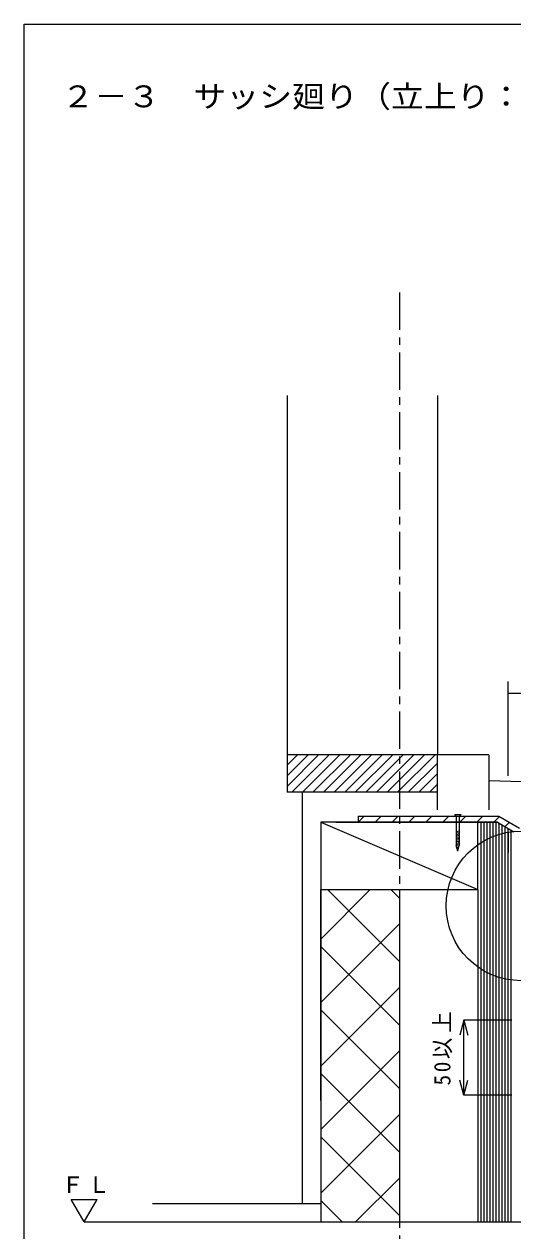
# Model space of a CAD drawing. Units: millimetres, scale not verified, with parts at other scales. Extents: x -456 to 444, y -620 to 665.
# Drawn here: x -456 to -129, y -141 to 665 of the extents above; entities that cross this region are included whole.
import ezdxf
from ezdxf.enums import TextEntityAlignment as Align

# ---------------------------------------------------------------- set-up
doc = ezdxf.new("R2010")
doc.units = ezdxf.units.MM
doc.header["$LTSCALE"] = 5
doc.linetypes.add('CHAIN1', pattern=[8, 5, -1, 1, -1])
for name, color, linetype in [('0-0_境界寸法', 7, 'Continuous'), ('A-0', 4, 'Continuous'), ('F-0', 2, 'Continuous')]:
    doc.layers.add(name, color=color, linetype=linetype)
doc.styles.add('ＭＳ ゴシック', font='')
doc.styles.get('ＭＳ ゴシック').set_extended_font_data('MS Gothic')

msp = doc.modelspace()

# ---------------------------------------------------------------- linework, layer by layer
at = {"layer": '0-0_境界寸法'}
for p, q in [((-415.5, -134.738), (-424.16, -119.738)), ((-424.16, -119.738), (-406.84, -119.738)), ((-415.5, -134.738), (-406.84, -119.738))]:
    msp.add_line(p, q, dxfattribs=at)
at = {"layer": 'A-0', "linetype": 'CHAIN1'}
msp.add_line((-205.023, 486.201), (-205.023, -295.475), dxfattribs=at)
at = {"layer": 'A-0'}
for p, q in [((-280.023, 417.295), (-280.023, 177.262)), ((-179.523, 417.295), (-179.523, 177.262)), ((-258.951, 177.262), (-280.023, 156.19)), ((-266.022, 177.262), (-280.023, 163.261)), ((-273.093, 177.262), (-280.023, 170.332)), ((-251.88, 177.262), (-276.88, 152.262)), ((-244.809, 177.262), (-269.809, 152.262)), ((-237.738, 177.262), (-262.738, 152.262)), ((-230.667, 177.262), (-255.667, 152.262)), ((-223.595, 177.262), (-248.596, 152.262)), ((-216.525, 177.262), (-241.525, 152.262)), ((-209.454, 177.262), (-234.453, 152.262)), ((-202.383, 177.262), (-227.382, 152.262)), ((-195.311, 177.262), (-220.311, 152.262)), ((-188.24, 177.262), (-213.24, 152.262)), ((-181.169, 177.262), (-206.169, 152.262)), ((-179.521, 171.839), (-199.098, 152.262)), ((-179.521, 164.768), (-192.027, 152.262)), ((-179.521, 157.697), (-184.956, 152.262)), ((-168.072, 137.437), (-168.072, 137.287)), ((-168.072, 137.437), (-163.972, 137.437)), ((-167.047, 136.262), (-168.072, 137.287)), ((-164.997, 136.262), (-163.972, 137.287)), ((-257.523, 132.262), (-152.523, 87.262)), ((-232.523, 132.262), (-228.523, 136.262)), ((-221.209, 132.262), (-217.209, 136.262)), ((-209.895, 132.262), (-205.895, 136.262)), ((-198.582, 132.262), (-194.582, 136.262)), ((-187.268, 132.262), (-183.268, 136.262)), ((-175.954, 132.262), (-171.954, 136.262)), ((-167.047, 136.262), (-167.047, 116.762)), ((-164.997, 136.262), (-164.997, 116.762)), ((-164.64, 132.262), (-160.64, 136.262)), ((-153.327, 132.262), (-149.327, 136.262)), ((-150.523, 132.262), (-150.523, -134.738)), ((-148.523, 132.262), (-148.523, -134.738)), ((-146.523, 132.262), (-146.523, -134.738)), ((-144.523, 132.262), (-144.523, -134.738)), ((-142.522, 132.262), (-142.522, -134.738)), ((-142.013, 132.262), (-138.18, 136.095)), ((-138.523, 131.674), (-138.523, -134.738)), ((-136.523, 130.519), (-136.523, -134.738)), ((-131.565, 132.276), (-134.57, 129.271)), ((-134.523, 129.364), (-134.523, -134.738)), ((-164.997, 126.262), (-167.047, 125.853)), ((-164.997, 125.292), (-167.047, 124.884)), ((-164.997, 124.323), (-167.047, 123.914)), ((-164.997, 123.353), (-167.047, 122.945)), ((-164.997, 122.384), (-167.047, 121.975)), ((-164.997, 121.415), (-167.047, 121.006)), ((-132.523, 128.21), (-132.523, -134.738)), ((-132.439, 125.9), (-132.439, 111.974)), ((-130.523, 127.055), (-130.523, -134.738)), ((-164.997, 120.445), (-167.047, 120.036)), ((-164.997, 119.476), (-167.047, 119.067)), ((-164.997, 118.506), (-167.047, 118.097)), ((-164.997, 117.537), (-167.047, 117.128)), ((-166.022, 112.937), (-167.047, 116.762)), ((-165.052, 116.557), (-166.893, 116.189)), ((-165.326, 115.532), (-166.647, 115.269)), ((-165.601, 114.508), (-166.4, 114.349)), ((-166.022, 112.937), (-164.997, 116.762)), ((-257.523, 87.262), (-205.023, 87.262)), ((-257.523, -53.738), (-257.523, 87.262)), ((-224.471, 87.262), (-257.523, 54.21)), ((-224.471, 87.262), (-257.523, 54.21)), ((-257.523, 87.262), (-257.523, -134.738)), ((-205.023, 39.2), (-253.085, 87.262)), ((-205.023, 81.626), (-210.659, 87.262)), ((-205.023, 87.262), (-205.023, -134.738)), ((-205.023, 64.284), (-257.523, 11.784)), ((-205.023, 64.284), (-257.523, 11.784)), ((-205.023, -3.227), (-257.523, 49.273)), ((-205.023, 21.858), (-257.523, -30.642)), ((-205.023, 21.858), (-257.523, -30.642)), ((-205.023, -45.653), (-257.523, 6.847)), ((-161.904, -0.05), (-164.583, -10.05)), ((-161.904, -0.05), (-159.224, -10.05)), ((-129.904, -0.05), (-161.904, -0.05)), ((-161.904, -50.05), (-161.904, -0.05)), ((-205.023, -20.569), (-257.523, -73.069)), ((-205.023, -20.569), (-238.192, -53.738)), ((-205.023, -88.08), (-257.523, -35.58)), ((-161.904, -50.05), (-164.583, -40.05)), ((-161.904, -50.05), (-159.224, -40.05)), ((-129.904, -50.05), (-161.904, -50.05)), ((-205.023, -62.995), (-257.523, -115.495)), ((-205.023, -130.506), (-257.523, -78.006)), ((-205.023, -105.422), (-234.339, -134.738)), ((-243.217, -134.738), (-257.523, -120.433))]:
    msp.add_line(p, q, dxfattribs=at)
at = {"layer": 'A-0', "color": 7}
for p, q in [((-132.52, 226.262), (-132.522, 163.262)), ((-117.522, 218.262), (-132.52, 218.262)), ((-280.023, 177.262), (-280.023, 152.262)), ((-179.523, 177.262), (-280.023, 177.262)), ((-145.318, 177.262), (-194.522, 177.262)), ((-177.023, 177.262), (-179.523, 177.262)), ((-179.521, 140.462), (-179.521, 177.262)), ((-145.318, 177.262), (-145.318, 140.462)), ((-123.319, 159.261), (-145.318, 160.029)), ((-179.523, 152.262), (-280.023, 152.262)), ((-270.023, 152.262), (-270.023, -122.738)), ((-257.523, -122.738), (-370.004, -122.738))]:
    msp.add_line(p, q, dxfattribs=at)
at = {"layer": 'A-0', "color": 3}
for p, q in [((-257.523, 132.262), (-257.523, 87.262)), ((-139.542, 132.262), (-257.523, 132.262)), ((-152.523, 87.262), (-152.523, 132.262)), ((-140.523, 132.262), (-140.523, -134.738)), ((-139.542, 132.262), (-128.522, 125.9)), ((-139.542, 132.262), (-128.522, 125.9)), ((-257.523, 87.262), (-152.523, 87.262)), ((-152.523, 87.262), (-152.523, -134.738)), ((-415.5, -134.738), (444.375, -134.738))]:
    msp.add_line(p, q, dxfattribs=at)
at = {"layer": 'A-0', "color": 2}
for p, q in [((-232.523, 136.262), (-232.523, 132.262)), ((-232.523, 136.262), (-138.469, 136.262)), ((-138.469, 136.262), (-124.739, 128.335))]:
    msp.add_line(p, q, dxfattribs=at)
at = {"layer": 'A-0'}
for points in [[(-163.972, 137.437), (-163.972, 137.287), (-168.072, 137.287)], [(-247.522, 132.262), (-139.542, 132.262), (-128.522, 125.9)]]:
    msp.add_lwpolyline(points, dxfattribs=at)
at = {"layer": 'A-0', "color": 7}
msp.add_circle((-123.769, 76.391), 50, dxfattribs=at)
at = {"layer": 'F-0'}
msp.add_lwpolyline([(-455.625, -619.525), (-455.625, 665.475), (444.375, 665.475), (444.375, -619.525)], close=True, dxfattribs=at)

# ---------------------------------------------------------------- texts
at = {"layer": '0-0_境界寸法', "style": 'ＭＳ ゴシック', "width": 1.1}
msp.add_text('２－３\u3000サッシ廻り（立上り：ＦＲＰ密着仕様）', height=14.66, dxfattribs=at).set_placement((-430.625, 605.475), align=Align.BOTTOM_LEFT)
at = {"layer": '0-0_境界寸法', "insert": (-430.729, -115.373), "char_height": 11, "attachment_point": 7, "style": 'ＭＳ ゴシック'}
msp.add_mtext('\\T1.17;ＦＬ', dxfattribs=at)
at = {"layer": 'A-0', "color": 7, "insert": (-169.654, -43.606), "char_height": 11, "attachment_point": 7, "rotation": 90, "style": 'ＭＳ ゴシック'}
msp.add_mtext('\\T1.24;\\W0.95;50以上', dxfattribs=at)

doc.saveas('drawing.dxf')
